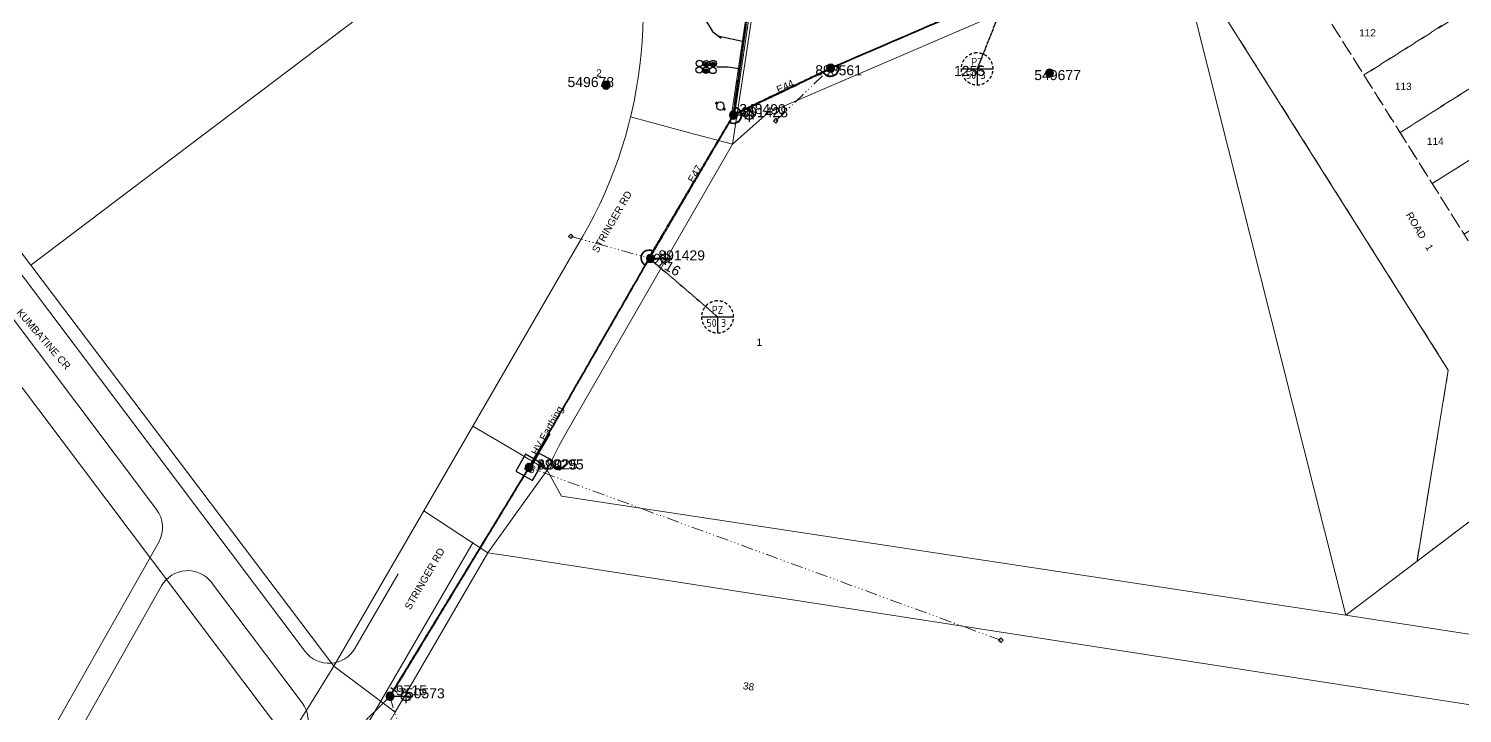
# Model space of a CAD drawing. Header units: metres. Extents: x 308278 to 310511, y 6271134 to 6272874.
# Drawn here: x 309153.4 to 309511.7, y 6271819.8 to 6271990.8 of the extents above; entities that cross this region are included whole.
import ezdxf
from ezdxf.enums import TextEntityAlignment as Align

# ---------------------------------------------------------------- set-up
doc = ezdxf.new("R2010")
doc.units = ezdxf.units.M
doc.set_wipeout_variables(frame=1)
for name, pattern in [('Cable Exist OH', [1, 1, 0]), ('Cable Exist UG', [7, 4, -1, 1, -1]), ('Dash', [5, 3, -2]), ('DOT', [6.35, 0, -6.35]), ('PHANTOMX2', [6.6, 3, -0.75, 0.2, -0.75, 0.2, -0.75, 0.2, -0.75])]:
    doc.linetypes.add(name, pattern=pattern)
doc.layers.get('0').update_dxf_attribs({"color": 6})
for name, color, linetype, lineweight in [('_User Miscellaneous1', 30, 'Continuous', 13), ('_User_HV_Exist', 1, 'Continuous', 35), ('_User_LV_Exist', 5, 'Continuous', 35), ('Cadastre Developer_SP_EXT', 98, 'Continuous', 15), ('Cadastre Land Parcels_SP_EXT', 118, 'Continuous', 15), ('Cadastre Roads_SP_EXT', 218, 'Continuous', 15), ('Mains_HV_EXT', 13, 'Continuous', 25), ('Mains_LV_EXT', 163, 'Continuous', 25), ('Mains_SL_EXT', 131, 'Continuous', 25), ('Services_SP_EXT', 42, 'PHANTOMX2', 20)]:
    doc.layers.add(name, color=color, linetype=linetype, lineweight=lineweight)
doc.layers.add('Cadastre Roads_SP_NEW', color=214, linetype='Continuous', lineweight=15, transparency=0.8)
for name, color, linetype in [('Duct_SP_EXT', 30, 'Continuous'), ('Equip_SL_EXT', 7, 'Continuous'), ('Equip_SP_HV_EXT', 7, 'Continuous'), ('Equip_SP_LV_EXT', 7, 'Continuous'), ('Equip_SP_SL_EXT', 7, 'Continuous'), ('SupportsOH_SP_TR_HV_LV_SL_EXT', 7, 'Continuous'), ('Trench_SP_EXT', 7, 'Continuous')]:
    doc.layers.add(name, color=color, linetype=linetype)
doc.styles.add('iecARIAL', font='arial.ttf', dxfattribs={"height": 2})
doc.styles.add('IESYMBOL1', font='isocp.shx')
doc.styles.add('POLE_LABEL', font='arial.ttf', dxfattribs={"height": 2})
doc.styles.add('SL_LABEL', font='arial.ttf', dxfattribs={"height": 2})
doc.styles.add('SLCP_LABEL', font='arial.ttf', dxfattribs={"height": 2})
doc.styles.get("Standard").update_dxf_attribs({"font": 'arial.ttf'})
doc.linetypes.add('Cable E UG', pattern='A,5,-0.1,["E",Standard,S=1.5,R=0,X=0,Y=-0.75],-1.45', length=6.55)

# ---------------------------------------------------------------- blocks, each defined once
blk = doc.blocks.new('DUCT_EXT')
blk.add_circle((0, 0.8), 0.8)
at = {"flags": 1}
blk.add_attdef('Z', (0, 0), '', height=0.2, dxfattribs=at)
at = {"flags": 9}
for tag, p in [('DUCT_CODE', (0, 0)), ('XSECT_TYPE', (0, -0.2)), ('STATE', (0, -0.6)), ('FB_REFERENCE', (0, -0.4)), ('NOTES', (0, -0.8))]:
    blk.add_attdef(tag, text='', height=0.2, dxfattribs=at).set_placement(p, align=Align.MIDDLE_LEFT)
blk = doc.blocks.new('LV_OH_LINKS_OPEN_EXT')
for p, q in [((-0.17, 4.97), (-0.17, 5.46)), ((0.17, 4.97), (0.17, 5.46)), ((-0.17, 3), (-0.17, 2.5)), ((0.17, 3), (0.17, 2.5))]:
    blk.add_line(p, q)
blk.add_lwpolyline([(0, 2.99, 1), (0, 4.98, 1)], format="xyb", close=True)
at = {"flags": 9}
for tag, p in [('ACTUAL_STATUS', (0, 0)), ('CONSTRUCTED_VOLTAGE', (0, -0.2)), ('OPERATING_VOLTAGE', (0, -0.6)), ('ORIENTATION', (0, -0.8)), ('OWNED_BY', (0, -1)), ('STATE', (0, -1.2)), ('SWITCH_TYPE', (0, -1.4)), ('NO_PHASES', (0, -0.4)), ('USAGE', (0, -1.6)), ('LEGEND', (0, -1.8)), ('NOTES', (0, -2))]:
    blk.add_attdef(tag, text='', height=0.2, dxfattribs=at).set_placement(p, align=Align.MIDDLE_LEFT)
at = {"flags": 1}
blk.add_attdef('Z', (0, 0), '', height=0.2, dxfattribs=at)
blk = doc.blocks.new('*U479')
at = {"transparency": 33554687, "flags": 9}
for tag, p in [('LRATECODE', (-7.4, 0)), ('LOUTREACHVOCAB', (-7.2, 0)), ('LOUTREACH', (-7, 0)), ('LANTNUMBER', (-6.6, 0)), ('LNEW', (-6.4, 0)), ('LMASTVOCAB', (-6.2, 0)), ('LMAST', (-6, 0)), ('LLAMPVOCAB', (-5.8, 0)), ('LLAMP', (-5.6, 0)), ('LEXIST', (-5.4, 0)), ('LCHARGE3PERCENT', (-5.2, 0)), ('LCHARGE3', (-5, 0)), ('LCHARGE2PERCENT', (-4.8, 0)), ('LCHARGE2', (-4.6, 0)), ('LCHARGE1PERCENT', (-4.4, 0)), ('LCHARGE1', (-4.2, 0)), ('LCATEGORY', (-4, 0)), ('LBRACKETVOCAB', (-3.8, 0)), ('LBRACKET', (-3.6, 0)), ('LKINGHEIGHT', (-3.4, 0)), ('CREPLACE', (-3.2, 0)), ('CREMOVE', (-3, 0)), ('CNUMBER', (-2.8, 0)), ('CNEW', (-2.6, 0)), ('CEXIST', (-2.4, 0)), ('USAGE', (-2.2, 0)), ('STATE', (-2, 0)), ('OWNED_BY', (-1.8, 0)), ('ORIENTATION', (-1.6, 0)), ('OPERATING_VOLTAGE', (-1.4, 0)), ('NO_PHASES', (-1.2, 0)), ('LANTERN_TYPE', (-1, 0)), ('LANTERN_PURPOSE', (-0.8, 0)), ('CONTROL_TYPE', (-0.6, 0)), ('CONSTRUCTED_VOLTAGE', (-0.4, 0))]:
    blk.add_attdef(tag, text='', height=0.001, rotation=270, dxfattribs=at).set_placement(p, align=Align.MIDDLE_LEFT)
at = {"transparency": 33554687, "style": 'SL_LABEL', "flags": 9}
blk.add_attdef('STREET_CODE', text='', height=0.001, rotation=270, dxfattribs=at).set_placement((0, 0), align=Align.MIDDLE_LEFT)
at = {"transparency": 33554687, "flags": 1}
blk.add_attdef('Z', (0, 0), '', height=0.001, rotation=270, dxfattribs=at)
at = {"transparency": 33554687, "flags": 9}
for tag, p in [('LREMOVE', (0, -7.6)), ('LREPLACE', (0, -7.8)), ('LTYPE', (0, -8)), ('LTYPEVOCAB', (0, -8.2)), ('LEGEND', (0, -8.4)), ('SUBURB', (0, -8.6)), ('STREETNAME', (0, -8.8)), ('LOCATION', (0, -9)), ('NOTES', (0, -9.2)), ('MAINTAINED_BY', (0, -9.86))]:
    blk.add_attdef(tag, text='', height=0.001, dxfattribs=at).set_placement(p, align=Align.MIDDLE_LEFT)
blk.add_attdef('OPERATED_BY', (0, -9.61), '', height=0.001, dxfattribs=at)
at = {"linetype": 'DOT', "transparency": 33554687}
blk.add_wipeout([(5.69, 0), (5.06, -1.06), (4, -1.69), (2.94, -1.06), (2.31, 0), (2.94, 1.06), (4, 1.69), (5.06, 1.06)], dxfattribs=at)
at = {"transparency": 33554687}
for p, q in [((0, 0), (4, 0)), ((2.94, 1.06), (3.2, 0.8)), ((4, 1.69), (4, 0)), ((5.06, 1.06), (4.8, 0.8)), ((2.94, -1.06), (3.2, -0.8)), ((4, 0), (5.69, 0)), ((4, 0), (4, -1.69)), ((5.06, -1.06), (4.8, -0.8))]:
    blk.add_line(p, q, dxfattribs=at)
blk.add_circle((4, 0), 1.12, dxfattribs=at)
at = {"transparency": 33554687, "width": 0.9}
blk.add_attdef('LNUMBER', text='', height=1, dxfattribs=at).set_placement((7, -1), align=Align.MIDDLE_LEFT)
blk = doc.blocks.new('CCP_EXT')
at = {"transparency": 33554687}
blk.add_wipeout([(0, 0.57), (0.57, 0), (0, -0.57), (-0.57, 0)], dxfattribs=at)
blk.add_lwpolyline([(-0.57, 0), (0, 0.57), (0.57, 0), (0, -0.57), (-0.57, 0)])
at = {"flags": 1}
blk.add_attdef('Z', (0, 0), '', height=0.2, dxfattribs=at)
at = {"flags": 9}
for tag, p in [('CCP_TYPE', (0, 0)), ('CONSTRUCTED_VOLTAGE', (0, -0.2)), ('OPERATING_VOLTAGE', (0, -0.6)), ('ORIENTATION', (0, -0.8)), ('OWNED_BY', (0, -1)), ('STATE', (0, -1.8)), ('NO_PHASES', (0, -0.4)), ('USAGE', (0, -1.2)), ('LEGEND', (0, -1.4)), ('LIFE_SUPPORT', (0, -1.6)), ('NOTES', (0, -2))]:
    blk.add_attdef(tag, text='', height=0.2, dxfattribs=at).set_placement(p, align=Align.MIDDLE_LEFT)
blk = doc.blocks.new('POLE_EXT')
blk.add_hatch(color=256).paths.add_polyline_path([(-1, 0, 1), (1, 0, 1)])
blk.add_lwpolyline([(-1, 0, 1), (1, 0, 1)], format="xyb", close=True)
at = {"flags": 8}
blk.add_attdef('pNumber', text='', height=2, dxfattribs=at).set_placement((2.5, 2.5), align=Align.MIDDLE_CENTER)
at = {"style": 'POLE_LABEL', "flags": 9}
for tag, p in [('STRUCTURE_PLANT_NUMBER', (1.35, 0.03)), ('STREET_CODE', (1.35, -0.2))]:
    blk.add_attdef(tag, text='', height=0.2, dxfattribs=at).set_placement(p, align=Align.MIDDLE_LEFT)
at = {"flags": 9}
for tag, p in [('OWNED_BY', (1.35, -0.4)), ('SPECIAL_USE', (1.35, -0.8)), ('STATE', (1.35, -1)), ('cLV', (1.35, -1.4)), ('hDepth', (1.35, -1.6)), ('hDia', (1.35, -1.8)), ('cHV', (1.35, -2)), ('cLinedev', (1.35, -3.4)), ('PARENT', (1.35, -0.6)), ('USAGE', (1.35, -1.2)), ('LBRACKET', (1.35, -2.2)), ('LExisting', (1.35, -2.4)), ('LANTNUMBER', (1.35, -2.6)), ('LOther', (1.35, -2.8)), ('LRemove', (1.35, -3)), ('LEGEND', (1.35, -3.2)), ('LOCATION', (1.35, -3.6)), ('pExisting', (1.35, -3.8)), ('pFooting', (1.35, -4.4)), ('pNew', (1.35, -4.6)), ('pRelocate', (1.35, -5)), ('pRemove', (1.35, -5.2)), ('pReplace', (1.35, -5.4)), ('pStay', (1.35, -5.6)), ('pType', (1.35, -5.8)), ('cspan', (1.35, -6)), ('STREETNAME', (1.35, -6.2)), ('SUBURB', (1.35, -6.4)), ('OPERATED_BY', (1.36, -7.01)), ('PFNUMBER', (1.35, -4)), ('NEWPFNUMBER', (1.35, -4.2)), ('NOTES', (1.35, -6.6)), ('MAINTAINED_BY', (1.36, -6.81))]:
    blk.add_attdef(tag, text='', height=0.2, dxfattribs=at).set_placement(p, align=Align.MIDDLE_LEFT)
at = {"flags": 1}
blk.add_attdef('Z', (1.35, -7.33), '', height=0.2, dxfattribs=at)
blk = doc.blocks.new('HV_LOAD_BREAK_EXT')
blk.add_lwpolyline([(-2.4, -2.4), (2.4, -2.4), (2.4, 2.4), (-2.4, 2.4)], close=True)
at = {"insert": (-1.1, 0.99), "char_height": 2, "width": 2.9628, "attachment_point": 1}
blk.add_mtext('{\\Fisocp|c0;LB}', dxfattribs=at)
for tag, height, flags, p in [('STREET_CODE', 0.2, 9, (1.5, 0)), ('ASSET_NUM', 2.5, 8, (2, 2)), ('ACTUAL_STATUS', 0.2, 9, (1.5, -0.2)), ('CONSTRUCTED_VOLTAGE', 0.2, 9, (1.5, -0.4)), ('OPERATING_VOLTAGE', 0.2, 9, (1.5, -0.8)), ('ORIENTATION', 0.2, 9, (1.5, -1)), ('OWNED_BY', 0.2, 9, (1.5, -1.2)), ('OPERATED_BY', 0.2, 9, (1.5, -1.4)), ('STATE', 0.2, 9, (1.5, -1.8)), ('SWITCH_TYPE', 0.2, 9, (1.5, -2)), ('STREETNAME', 0.2, 9, (1.5, -2.8)), ('SUBURB', 0.2, 9, (1.5, -3)), ('Z', 0.2, 1, (1.5, -3.6)), ('NO_PHASES', 0.2, 9, (1.5, -0.6)), ('MAINTAINED_BY', 0.2, 9, (1.5, -1.6)), ('USAGE', 0.2, 9, (1.5, -2.2)), ('LEGEND', 0.2, 9, (1.5, -2.4)), ('LOCATION', 0.2, 9, (1.5, -2.6)), ('NOTES', 0.2, 9, (1.5, -3.2)), ('LABEL_ALIGNMENT', 0.2, 9, (1.5, -3.4))]:
    blk.add_attdef(tag, text='', height=height, dxfattribs=dict(flags=flags)).set_placement(p, align=Align.MIDDLE_LEFT)
blk = doc.blocks.new('End Shackle_EXT')
at = {"transparency": 33554687}
blk.add_wipeout([(0, 0.25), (1.81, 0.25), (1.82, -0.25), (0, -0.25)], dxfattribs=at)
blk.add_line((1.81, -1), (1.81, 1))
at = {"flags": 1}
blk.add_attdef('Z', (0, 0), '', height=0.2, dxfattribs=at)
at = {"flags": 9}
for tag, p in [('CONNECTOR_TYPE', (0, 0)), ('CONSTRUCTED_VOLTAGE', (0, -0.2)), ('OPERATING_VOLTAGE', (0, -0.6)), ('ORIENTATION', (0, -0.8)), ('OWNED_BY', (0, -1)), ('STATE', (0, -1.2)), ('NO_PHASES', (0, -0.4)), ('USAGE', (0, -1.4)), ('NOTES', (0, -1.6))]:
    blk.add_attdef(tag, text='', height=0.2, dxfattribs=at).set_placement(p, align=Align.MIDDLE_LEFT)
blk = doc.blocks.new('CABLE_LARGE_EXT')
h = blk.add_hatch(color=256)
edge = h.paths.add_edge_path()
edge.add_arc((0, 0.55), 0.55, 0, 360)
blk.add_circle((0, 0.55), 0.55)
at = {"flags": 1}
blk.add_attdef('Z', (0, 0), '', height=0.2, dxfattribs=at)
at = {"flags": 9}
for tag, p in [('COND_CODE', (0, 0)), ('STATE', (0, -0.4)), ('XSECT_SIZE', (0, -0.6)), ('FB_REFERENCE', (0, -0.2)), ('NOTES', (0, -0.8))]:
    blk.add_attdef(tag, text='', height=0.2, dxfattribs=at).set_placement(p, align=Align.MIDDLE_LEFT)
blk = doc.blocks.new('SLCP_ZELL_EXT')
at = {"transparency": 33554687}
blk.add_wipeout([(-0.05, 4), (-0.15, 4), (-0.25, 3.99), (-0.34, 3.99), (-0.44, 3.98), (-0.54, 3.96), (-0.64, 3.95), (-0.73, 3.93), (-0.83, 3.91), (-0.92, 3.89), (-1.02, 3.87), (-1.11, 3.84), (-1.21, 3.81), (-1.3, 3.78), (-1.39, 3.75), (-1.49, 3.71), (-1.58, 3.68), (-1.67, 3.64), (-1.75, 3.59), (-1.84, 3.55), (-1.93, 3.5), (-2.01, 3.46), (-2.1, 3.41), (-2.18, 3.35), (-2.26, 3.3), (-2.34, 3.24), (-2.42, 3.18), (-2.5, 3.12), (-2.58, 3.06), (-2.65, 3), (-2.72, 2.93), (-2.79, 2.86), (-2.86, 2.79), (-2.93, 2.72), (-3, 2.65), (-3.06, 2.58), (-3.12, 2.5), (-3.18, 2.42), (-3.24, 2.34), (-3.3, 2.26), (-3.35, 2.18), (-3.41, 2.1), (-3.46, 2.01), (-3.5, 1.93), (-3.55, 1.84), (-3.59, 1.75), (-3.64, 1.67), (-3.68, 1.58), (-3.71, 1.49), (-3.75, 1.39), (-3.78, 1.3), (-3.81, 1.21), (-3.84, 1.11), (-3.87, 1.02), (-3.89, 0.92), (-3.91, 0.83), (-3.93, 0.73), (-3.95, 0.64), (-3.96, 0.54), (-3.98, 0.44), (-3.99, 0.34), (-3.99, 0.25), (-4, 0.15), (-4, 0.05), (-4, -0.05), (-4, -0.15), (-3.99, -0.25), (-3.99, -0.34), (-3.98, -0.44), (-3.96, -0.54), (-3.95, -0.64), (-3.93, -0.73), (-3.91, -0.83), (-3.89, -0.92), (-3.87, -1.02), (-3.84, -1.11), (-3.81, -1.21), (-3.78, -1.3), (-3.75, -1.39), (-3.71, -1.49), (-3.68, -1.58), (-3.64, -1.67), (-3.59, -1.75), (-3.55, -1.84), (-3.5, -1.93), (-3.46, -2.01), (-3.41, -2.1), (-3.35, -2.18), (-3.3, -2.26), (-3.24, -2.34), (-3.18, -2.42), (-3.12, -2.5), (-3.06, -2.58), (-3, -2.65), (-2.93, -2.72), (-2.86, -2.79), (-2.79, -2.86), (-2.72, -2.93), (-2.65, -3), (-2.58, -3.06), (-2.5, -3.12), (-2.42, -3.18), (-2.34, -3.24), (-2.26, -3.3), (-2.18, -3.35), (-2.1, -3.41), (-2.01, -3.46), (-1.93, -3.5), (-1.84, -3.55), (-1.75, -3.59), (-1.67, -3.64), (-1.58, -3.68), (-1.49, -3.71), (-1.39, -3.75), (-1.3, -3.78), (-1.21, -3.81), (-1.11, -3.84), (-1.02, -3.87), (-0.92, -3.89), (-0.83, -3.91), (-0.73, -3.93), (-0.64, -3.95), (-0.54, -3.96), (-0.44, -3.98), (-0.34, -3.99), (-0.25, -3.99), (-0.15, -4), (-0.05, -4), (0.05, -4), (0.15, -4), (0.25, -3.99), (0.34, -3.99), (0.44, -3.98), (0.54, -3.96), (0.64, -3.95), (0.73, -3.93), (0.83, -3.91), (0.92, -3.89), (1.02, -3.87), (1.11, -3.84), (1.21, -3.81), (1.3, -3.78), (1.39, -3.75), (1.49, -3.71), (1.58, -3.68), (1.67, -3.64), (1.75, -3.59), (1.84, -3.55), (1.93, -3.5), (2.01, -3.46), (2.1, -3.41), (2.18, -3.35), (2.26, -3.3), (2.34, -3.24), (2.42, -3.18), (2.5, -3.12), (2.58, -3.06), (2.65, -3), (2.72, -2.93), (2.79, -2.86), (2.86, -2.79), (2.93, -2.72), (3, -2.65), (3.06, -2.58), (3.12, -2.5), (3.18, -2.42), (3.24, -2.34), (3.3, -2.26), (3.35, -2.18), (3.41, -2.1), (3.46, -2.01), (3.5, -1.93), (3.55, -1.84), (3.59, -1.75), (3.64, -1.67), (3.68, -1.58), (3.71, -1.49), (3.75, -1.39), (3.78, -1.3), (3.81, -1.21), (3.84, -1.11), (3.87, -1.02), (3.89, -0.92), (3.91, -0.83), (3.93, -0.73), (3.95, -0.64), (3.96, -0.54), (3.98, -0.44), (3.99, -0.34), (3.99, -0.25), (4, -0.15), (4, -0.05), (4, 0.05), (4, 0.15), (3.99, 0.25), (3.99, 0.34), (3.98, 0.44), (3.96, 0.54), (3.95, 0.64), (3.93, 0.73), (3.91, 0.83), (3.89, 0.92), (3.87, 1.02), (3.84, 1.11), (3.81, 1.21), (3.78, 1.3), (3.75, 1.39), (3.71, 1.49), (3.68, 1.58), (3.64, 1.67), (3.59, 1.75), (3.55, 1.84), (3.5, 1.93), (3.46, 2.01), (3.41, 2.1), (3.35, 2.18), (3.3, 2.26), (3.24, 2.34), (3.18, 2.42), (3.12, 2.5), (3.06, 2.58), (3, 2.65), (2.93, 2.72), (2.86, 2.79), (2.79, 2.86), (2.72, 2.93), (2.65, 3), (2.58, 3.06), (2.5, 3.12), (2.42, 3.18), (2.34, 3.24), (2.26, 3.3), (2.18, 3.35), (2.1, 3.41), (2.01, 3.46), (1.93, 3.5), (1.84, 3.55), (1.75, 3.59), (1.67, 3.64), (1.58, 3.68), (1.49, 3.71), (1.39, 3.75), (1.3, 3.78), (1.21, 3.81), (1.11, 3.84), (1.02, 3.87), (0.92, 3.89), (0.83, 3.91), (0.73, 3.93), (0.64, 3.95), (0.54, 3.96), (0.44, 3.98), (0.34, 3.99), (0.25, 3.99), (0.15, 4), (0.05, 4)], dxfattribs=at)
for p, q in [((-4, 0), (4, 0)), ((0, 0), (0, -4))]:
    blk.add_line(p, q)
at = {"linetype": 'Dash', "ltscale": 0.25, "flags": 128}
blk.add_lwpolyline([(-0.05, 4), (-0.15, 4), (-0.25, 3.99), (-0.34, 3.99), (-0.44, 3.98), (-0.54, 3.96), (-0.64, 3.95), (-0.73, 3.93), (-0.83, 3.91), (-0.92, 3.89), (-1.02, 3.87), (-1.11, 3.84), (-1.21, 3.81), (-1.3, 3.78), (-1.39, 3.75), (-1.49, 3.71), (-1.58, 3.68), (-1.67, 3.64), (-1.75, 3.59), (-1.84, 3.55), (-1.93, 3.5), (-2.01, 3.46), (-2.1, 3.41), (-2.18, 3.35), (-2.26, 3.3), (-2.34, 3.24), (-2.42, 3.18), (-2.5, 3.12), (-2.58, 3.06), (-2.65, 3), (-2.72, 2.93), (-2.79, 2.86), (-2.86, 2.79), (-2.93, 2.72), (-3, 2.65), (-3.06, 2.58), (-3.12, 2.5), (-3.18, 2.42), (-3.24, 2.34), (-3.3, 2.26), (-3.35, 2.18), (-3.41, 2.1), (-3.46, 2.01), (-3.5, 1.93), (-3.55, 1.84), (-3.59, 1.75), (-3.64, 1.67), (-3.68, 1.58), (-3.71, 1.49), (-3.75, 1.39), (-3.78, 1.3), (-3.81, 1.21), (-3.84, 1.11), (-3.87, 1.02), (-3.89, 0.92), (-3.91, 0.83), (-3.93, 0.73), (-3.95, 0.64), (-3.96, 0.54), (-3.98, 0.44), (-3.99, 0.34), (-3.99, 0.25), (-4, 0.15), (-4, 0.05), (-4, -0.05), (-4, -0.15), (-3.99, -0.25), (-3.99, -0.34), (-3.98, -0.44), (-3.96, -0.54), (-3.95, -0.64), (-3.93, -0.73), (-3.91, -0.83), (-3.89, -0.92), (-3.87, -1.02), (-3.84, -1.11), (-3.81, -1.21), (-3.78, -1.3), (-3.75, -1.39), (-3.71, -1.49), (-3.68, -1.58), (-3.64, -1.67), (-3.59, -1.75), (-3.55, -1.84), (-3.5, -1.93), (-3.46, -2.01), (-3.41, -2.1), (-3.35, -2.18), (-3.3, -2.26), (-3.24, -2.34), (-3.18, -2.42), (-3.12, -2.5), (-3.06, -2.58), (-3, -2.65), (-2.93, -2.72), (-2.86, -2.79), (-2.79, -2.86), (-2.72, -2.93), (-2.65, -3), (-2.58, -3.06), (-2.5, -3.12), (-2.42, -3.18), (-2.34, -3.24), (-2.26, -3.3), (-2.18, -3.35), (-2.1, -3.41), (-2.01, -3.46), (-1.93, -3.5), (-1.84, -3.55), (-1.75, -3.59), (-1.67, -3.64), (-1.58, -3.68), (-1.49, -3.71), (-1.39, -3.75), (-1.3, -3.78), (-1.21, -3.81), (-1.11, -3.84), (-1.02, -3.87), (-0.92, -3.89), (-0.83, -3.91), (-0.73, -3.93), (-0.64, -3.95), (-0.54, -3.96), (-0.44, -3.98), (-0.34, -3.99), (-0.25, -3.99), (-0.15, -4), (-0.05, -4), (0.05, -4), (0.15, -4), (0.25, -3.99), (0.34, -3.99), (0.44, -3.98), (0.54, -3.96), (0.64, -3.95), (0.73, -3.93), (0.83, -3.91), (0.92, -3.89), (1.02, -3.87), (1.11, -3.84), (1.21, -3.81), (1.3, -3.78), (1.39, -3.75), (1.49, -3.71), (1.58, -3.68), (1.67, -3.64), (1.75, -3.59), (1.84, -3.55), (1.93, -3.5), (2.01, -3.46), (2.1, -3.41), (2.18, -3.35), (2.26, -3.3), (2.34, -3.24), (2.42, -3.18), (2.5, -3.12), (2.58, -3.06), (2.65, -3), (2.72, -2.93), (2.79, -2.86), (2.86, -2.79), (2.93, -2.72), (3, -2.65), (3.06, -2.58), (3.12, -2.5), (3.18, -2.42), (3.24, -2.34), (3.3, -2.26), (3.35, -2.18), (3.41, -2.1), (3.46, -2.01), (3.5, -1.93), (3.55, -1.84), (3.59, -1.75), (3.64, -1.67), (3.68, -1.58), (3.71, -1.49), (3.75, -1.39), (3.78, -1.3), (3.81, -1.21), (3.84, -1.11), (3.87, -1.02), (3.89, -0.92), (3.91, -0.83), (3.93, -0.73), (3.95, -0.64), (3.96, -0.54), (3.98, -0.44), (3.99, -0.34), (3.99, -0.25), (4, -0.15), (4, -0.05), (4, 0.05), (4, 0.15), (3.99, 0.25), (3.99, 0.34), (3.98, 0.44), (3.96, 0.54), (3.95, 0.64), (3.93, 0.73), (3.91, 0.83), (3.89, 0.92), (3.87, 1.02), (3.84, 1.11), (3.81, 1.21), (3.78, 1.3), (3.75, 1.39), (3.71, 1.49), (3.68, 1.58), (3.64, 1.67), (3.59, 1.75), (3.55, 1.84), (3.5, 1.93), (3.46, 2.01), (3.41, 2.1), (3.35, 2.18), (3.3, 2.26), (3.24, 2.34), (3.18, 2.42), (3.12, 2.5), (3.06, 2.58), (3, 2.65), (2.93, 2.72), (2.86, 2.79), (2.79, 2.86), (2.72, 2.93), (2.65, 3), (2.58, 3.06), (2.5, 3.12), (2.42, 3.18), (2.34, 3.24), (2.26, 3.3), (2.18, 3.35), (2.1, 3.41), (2.01, 3.46), (1.93, 3.5), (1.84, 3.55), (1.75, 3.59), (1.67, 3.64), (1.58, 3.68), (1.49, 3.71), (1.39, 3.75), (1.3, 3.78), (1.21, 3.81), (1.11, 3.84), (1.02, 3.87), (0.92, 3.89), (0.83, 3.91), (0.73, 3.93), (0.64, 3.95), (0.54, 3.96), (0.44, 3.98), (0.34, 3.99), (0.25, 3.99), (0.15, 4), (0.05, 4)], close=True, dxfattribs=at)
at = {"style": 'IESYMBOL1'}
for s, p in [('PZ', (0, 1.75)), ('50', (-1.5, -1.5)), ('3', (1.5, -1.5))]:
    blk.add_text(s, height=2, dxfattribs=at).set_placement(p, align=Align.MIDDLE_CENTER)
at = {"flags": 8}
blk.add_attdef('ASSET_NUM', text='', height=2, dxfattribs=at).set_placement((0, 6), align=Align.MIDDLE_CENTER)
for tag, flags, p in [('AMP_RATING', 9, (0.25, -3.3)), ('CONSTRUCTED_VOLTAGE', 9, (0.25, -0.5)), ('CONTROL_TYPE', 9, (0.25, -0.7)), ('OPERATING_VOLTAGE', 9, (0.25, -1.1)), ('ORIENTATION', 9, (0.25, -1.3)), ('OWNED_BY', 9, (0.25, -1.5)), ('OPERATED_BY', 9, (0.25, -1.7)), ('STATE', 9, (0.25, -2.7)), ('STREETNAME', 9, (0.25, -2.9)), ('SUBURB', 9, (0.25, -3.1)), ('Z', 1, (0.25, -3.5)), ('NO_PHASES', 9, (0.25, -0.9)), ('MAINTAINED_BY', 9, (0.25, -1.9)), ('USAGE', 9, (0.25, -2.1)), ('LOCATION', 9, (0.25, -2.3)), ('NOTES', 9, (0.25, -2.5))]:
    blk.add_attdef(tag, text='', height=0.2, dxfattribs=dict(flags=flags)).set_placement(p, align=Align.MIDDLE_LEFT)

msp = doc.modelspace()

# ---------------------------------------------------------------- linework, layer by layer
at = {"layer": '_User_HV_Exist', "linetype": 'Continuous'}
msp.add_lwpolyline([(309355.657, 6271981.707, -0.9652967), (309352.03, 6271980.075)], format="xyb", dxfattribs=at)
at = {"layer": '_User_HV_Exist', "linetype": 'Cable E UG'}
for points in [[(309281.271, 6271885.511), (309283.661, 6271889.622)], [(309278.462, 6271881.194), (309278.957, 6271881.38), (309281.271, 6271885.511)]]:
    msp.add_lwpolyline(points, dxfattribs=at)
at = {"layer": '_User_LV_Exist', "linetype": 'Continuous', "flags": 128}
msp.add_lwpolyline([(309355.718, 6271981.767, -0.9328175), (309351.961, 6271979.959)], format="xyb", dxfattribs=at)
at = {"layer": 'Cadastre Developer_SP_EXT', "linetype": 'Dash'}
msp.add_lwpolyline([(309463.451, 6272023.715), (309439.943, 6272013.577), (309508.22, 6271905.534), (309500.402, 6271857.736), (309525.356, 6271876.593), (309528.191, 6271895.188), (309528.191, 6271895.188, 0.1742298), (309521.206, 6271925.139), (309521.206, 6271925.139), (309462.013, 6272019.14), (309463.451, 6272023.715)], format="xyb", close=True, dxfattribs=at)
for points in [[(309479.122, 6271991.972), (309487.13, 6271979.255), (309512.444, 6271995.343), (309504.514, 6272007.954), (309479.122, 6271991.972)], [(309487.13, 6271979.255), (309496.203, 6271964.845), (309521.561, 6271980.842), (309512.513, 6271995.231), (309487.13, 6271979.255)], [(309529.617, 6271968.117), (309521.462, 6271980.913), (309496.187, 6271964.872), (309504.211, 6271952.128), (309529.617, 6271968.117)], [(309529.59, 6271968.16), (309504.211, 6271952.128), (309512.176, 6271939.481), (309537.62, 6271955.636), (309529.59, 6271968.16)]]:
    msp.add_lwpolyline(points, close=True, dxfattribs=at)
at = {"layer": 'Cadastre Land Parcels_SP_EXT', "linetype": 'Continuous'}
for points in [[(309269.573, 6272094.182), (309267.364, 6272097.953), (309237.197, 6272080.271), (309230.511, 6272091.683), (309217.564, 6272083.508), (309203.919, 6272074.891), (309190.346, 6272066.32), (309168.24, 6272095.573), (309083.757, 6272031.744), (309082.978, 6272026.138), (309082.77, 6272025.999), (309153.962, 6271931.742), (309297.533, 6272040.309), (309288.784, 6272061.396), (309269.573, 6272094.182)], [(309611.869, 6271941.962), (309540.025, 6272054.606), (309539.176, 6272054.788), (309538.314, 6272054.887), (309537.448, 6272054.906), (309536.583, 6272054.841), (309535.727, 6272054.695), (309534.89, 6272054.469), (309534.041, 6272054.154), (309439.942, 6272013.577), (309508.221, 6271905.534), (309500.44, 6271857.765), (309611.869, 6271941.962)], [(309482.591, 6271844.279), (309439.943, 6272013.577), (309338.027, 6271969.689), (309329.336, 6271961.949), (309287.679, 6271889.683), (309286.015, 6271886.686), (309284.442, 6271883.643), (309282.962, 6271880.551), (309286.592, 6271874.014), (309482.591, 6271844.279)], [(309500.44, 6271857.765), (309508.221, 6271905.534), (309439.942, 6272013.577), (309482.591, 6271844.279), (309500.44, 6271857.765)], [(309122.099, 6271940.391), (309102.142, 6271966.8), (309077.032, 6271947.924), (309059.588, 6271925.474), (309054.983, 6271877.794), (309018.499, 6271881.315), (309011.806, 6271811.997), (309022.595, 6271810.518), (309184.649, 6271788.315), (309209.035, 6271798.08), (309218.119, 6271813.033), (309122.099, 6271940.391)], [(309529.348, 6271819.479), (309274.431, 6271858.899), (309268.15, 6271859.871), (309245.027, 6271820.027), (309241.048, 6271813.171), (309432.876, 6271783.406), (309529.348, 6271819.479)]]:
    msp.add_lwpolyline(points, close=True, dxfattribs=at)
for points in [[(309777.811, 6272067.356), (309611.869, 6271941.962), (309500.44, 6271857.765), (309482.591, 6271844.279), (309834.538, 6271790.097)], [(309297.533, 6272040.309), (309153.962, 6271931.742), (309229.681, 6271831.558), (309252.123, 6271870.312), (309264.404, 6271891.517), (309291.902, 6271938.999), (309293.419, 6271941.636), (309294.819, 6271944.306), (309296.146, 6271947.013), (309297.4, 6271949.753), (309298.581, 6271952.528), (309299.685, 6271955.332), (309300.716, 6271958.165), (309301.668, 6271961.026), (309302.545, 6271963.908), (309303.343, 6271966.817), (309303.831, 6271968.799), (309304.063, 6271969.744), (309304.704, 6271972.69), (309305.266, 6271975.652), (309305.748, 6271978.628), (309306.15, 6271981.614), (309306.472, 6271984.612), (309306.714, 6271987.618), (309306.873, 6271990.627), (309306.952, 6271993.641)]]:
    msp.add_lwpolyline(points, dxfattribs=at)
at = {"layer": 'Cadastre Roads_SP_EXT', "linetype": 'Continuous'}
msp.add_lwpolyline([(309223.554, 6271821.74), (309229.681, 6271831.558), (309153.962, 6271931.742), (309082.77, 6272025.999), (309069.997, 6272009.337), (309102.142, 6271966.8), (309122.099, 6271940.391), (309218.119, 6271813.033), (309223.554, 6271821.74)], close=True, dxfattribs=at)
at = {"layer": 'Cadastre Roads_SP_NEW'}
for p, q in [((309025.771, 6272096.409), (309222.464, 6271835.227)), ((309144.401, 6271925.087), (309185.342, 6271870.722)), ((309147.187, 6271794.053), (309185.881, 6271862.52)), ((309245.764, 6271854.635), (309234.943, 6271835.976)), ((309156.505, 6271798.346), (309186.602, 6271851.602)), ((309199.123, 6271852.424), (309221.756, 6271822.37))]:
    msp.add_line(p, q, dxfattribs=at)
for centre, start, end in [((309179.351, 6271866.21), 330.52726, 36.98289), ((309193.132, 6271847.912), 36.98289, 150.52726), ((309228.455, 6271839.739), 216.98289, 329.88851), ((309215.765, 6271817.858), 329.88851, 36.98289)]:
    msp.add_arc(centre, 7.5, start, end, dxfattribs=at)
at = {"layer": 'Duct_SP_EXT'}
for points in [[(309325.382, 6271981.31), (309328.244, 6271981.31), (309330.858, 6271980.906)], [(309285.315, 6271880.539), (309283.862, 6271883.216), (309281.109, 6271884.612)]]:
    msp.add_lwpolyline(points, dxfattribs=at)
at = {"layer": 'Mains_HV_EXT', "linetype": 'Cable E UG'}
for points in [[(309309.128, 6272054.631), (309317.72, 6272024.238), (309320.114, 6272013.766), (309321.835, 6271999.553), (309322.358, 6271993.27), (309324.303, 6271990.128), (309326.472, 6271988.482)], [(309281.271, 6271885.511), (309283.661, 6271889.622)], [(309278.462, 6271881.194), (309278.957, 6271881.38), (309281.271, 6271885.511)]]:
    msp.add_lwpolyline(points, dxfattribs=at)
at = {"layer": 'Mains_HV_EXT', "linetype": 'Continuous'}
for points in [[(309355.657, 6271981.707, -0.9652967), (309352.03, 6271980.075)], [(309329.716, 6271971.215, -1.2545334), (309328.488, 6271967.444)], [(309307.588, 6271931.728, -1.0431229), (309309.391, 6271935.254)]]:
    msp.add_lwpolyline(points, format="xyb", dxfattribs=at)
at = {"layer": 'Trench_SP_EXT', "linetype": 'Cable Exist UG'}
msp.add_lwpolyline([(309278.462, 6271881.194), (309278.957, 6271881.38), (309283.661, 6271889.622)], dxfattribs=at)

# ---------------------------------------------------------------- block references
at = {"layer": 'Duct_SP_EXT'}
for name, p, rotation in [('DUCT_EXT', (309321.038, 6271981.353), 0.01693620134902571), ('DUCT_EXT', (309322.752, 6271981.285), 0.01693620134902571), ('CABLE_LARGE_EXT', (309322.752, 6271981.311), 0.07471055129833785), ('CABLE_LARGE_EXT', (309324.506, 6271981.35), 0.07471055129833785), ('DUCT_EXT', (309320.957, 6271979.692), 0.01693620134902571), ('DUCT_EXT', (309322.673, 6271979.645), 0.01693620134902571), ('CABLE_LARGE_EXT', (309322.646, 6271979.692), 0.07471055129833785)]:
    msp.add_blockref(name, p, dxfattribs=dict(at, rotation=rotation))
for name, p in [('DUCT_EXT', (309324.496, 6271981.309)), ('DUCT_EXT', (309324.395, 6271979.595)), ('CABLE_LARGE_EXT', (309285.908, 6271880.539))]:
    msp.add_blockref(name, p, dxfattribs=at)
at = {"layer": 'Equip_SP_HV_EXT'}
ref = msp.add_blockref('HV_LOAD_BREAK_EXT', (309278.462, 6271881.194), dxfattribs=dict(at, rotation=330.2450918395781))
ref.add_attrib('ASSET_NUM', 'A8025', dxfattribs={"layer": '0', "height": 2.5}).set_placement((309280.462, 6271881.944), align=Align.MIDDLE_LEFT)
at = {"layer": 'Equip_SP_LV_EXT', "rotation": 53.56796955484715}
msp.add_blockref('LV_OH_LINKS_OPEN_EXT', (309329.482, 6271969.126), dxfattribs=at)
at = {"layer": 'SupportsOH_SP_TR_HV_LV_SL_EXT'}
ref = msp.add_blockref('POLE_EXT', (309353.821, 6271980.94), dxfattribs=at)
ref.add_attrib('ASSET_NUM', '898561', dxfattribs={"layer": '0', "height": 2.5, "style": 'POLE_LABEL'}).set_placement((309355.821, 6271981.691), align=Align.TOP_CENTER)
ref = msp.add_blockref('POLE_EXT', (309297.715, 6271976.742), dxfattribs=at)
ref.add_attrib('ASSET_NUM', '549678', dxfattribs={"layer": '0', "height": 2.5, "style": 'POLE_LABEL'}).set_placement((309299.715, 6271977.492), align=Align.MIDDLE_RIGHT)
ref = msp.add_blockref('POLE_EXT', (309408.565, 6271979.733), dxfattribs=at)
ref.add_attrib('ASSET_NUM', '549677', dxfattribs={"layer": '0', "height": 2.5, "rotation": 0.01529, "style": 'POLE_LABEL'}).set_placement((309410.565, 6271980.483), align=Align.TOP_CENTER)
ref = msp.add_blockref('POLE_EXT', (309278.462, 6271881.194), dxfattribs=dict(at, rotation=0.0473188088835883))
ref.add_attrib('ASSET_NUM', '898295', dxfattribs={"layer": '0', "height": 2.5, "rotation": 359.99617, "style": 'POLE_LABEL'}).set_placement((309280.462, 6271881.944), align=Align.MIDDLE_LEFT)

# ---------------------------------------------------------------- texts
at = {"layer": 'Cadastre Developer_SP_EXT'}
for s, p in [('112', (309485.926, 6271988.893)), ('113', (309494.865, 6271975.514)), ('114', (309502.857, 6271961.781))]:
    msp.add_text(s, height=1.8, dxfattribs=at).set_placement(p)
msp.add_text('ROAD   1', height=1.8, rotation=301.05427, dxfattribs=at).set_placement((309497.529, 6271944.32))
at = {"layer": 'Cadastre Land Parcels_SP_EXT'}
for s, p in [('2', (309295.253, 6271978.857)), ('1', (309335.287, 6271911.563))]:
    msp.add_text(s, height=1.8, dxfattribs=at).set_placement(p)
msp.add_text('38', height=1.8, rotation=351.21454, dxfattribs=at).set_placement((309331.813, 6271825.809))
at = {"layer": 'Cadastre Roads_SP_EXT'}
for s, rotation, p in [('STRINGER RD', 60.04505, (309295.619, 6271934.623)), ('KUMBATINE CR', 310.85735, (309150.246, 6271919.838)), ('STRINGER RD', 59.90565, (309248.781, 6271845.432))]:
    msp.add_text(s, height=1.8, rotation=rotation, dxfattribs=at).set_placement(p)
at = {"layer": 'Mains_HV_EXT'}
msp.add_text('HV Earthing', height=1.8, rotation=60.7431, dxfattribs=at).set_placement((309280.463, 6271884.069))
at = {"layer": 'Mains_LV_EXT'}
for s, rotation, p in [('E44', 25.59014, (309340.839, 6271974.633)), ('E47', 59.55138, (309319.543, 6271952.202))]:
    msp.add_text(s, height=1.8, rotation=rotation, dxfattribs=at).set_placement(p)

# ---------------------------------------------------------------- next in the draw order: block references
at = {"layer": 'Equip_SP_SL_EXT'}
ref = msp.add_blockref('*U479', (309329.462, 6271969.27), dxfattribs=at)
ref.add_attrib('ASSET_NUM', '248490', dxfattribs={"layer": '0', "height": 2.5, "rotation": 359.68169, "style": 'iecARIAL'}).set_placement((309330.962, 6271970.77), align=Align.MIDDLE_LEFT)
ref = msp.add_blockref('*U479', (309308.514, 6271933.479), dxfattribs=at)
ref.add_attrib('ASSET_NUM', '9716', dxfattribs={"layer": '0', "height": 2.5, "rotation": 328.91769, "style": 'iecARIAL'}).set_placement((309310.014, 6271934.979), align=Align.TOP_LEFT)
ref = msp.add_blockref('*U479', (309243.678, 6271823.999), dxfattribs=at)
ref.add_attrib('ASSET_NUM', '9715', dxfattribs={"layer": '0', "height": 2.5, "rotation": 359.9843, "style": 'iecARIAL'}).set_placement((309245.178, 6271825.499), align=Align.MIDDLE_LEFT)
at = {"layer": 'Services_SP_EXT'}
for p in [(309288.9, 6271938.934), (309396.357, 6271838.032)]:
    msp.add_blockref('CCP_EXT', p, dxfattribs=at)

# ---------------------------------------------------------------- next in the draw order: linework, layer by layer
at = {"layer": '_User Miscellaneous1'}
for p, q in [((309333.483, 6271999.125), (309329.226, 6271970.384)), ((309334.195, 6271999.019), (309329.938, 6271970.279)), ((309329.226, 6271970.384), (309329.582, 6271970.332)), ((309329.938, 6271970.279), (309329.582, 6271970.332))]:
    msp.add_line(p, q, dxfattribs=at)
at = {"layer": '_User_HV_Exist', "linetype": 'Cable Exist UG'}
msp.add_lwpolyline([(309307.965, 6272058.681), (309308.153, 6272058.221), (309332.239, 6271999.288), (309333.404, 6271996.979), (309329.462, 6271969.3)], dxfattribs=at)
at = {"layer": '_User_HV_Exist', "linetype": 'Continuous'}
for points in [[(309329.716, 6271971.215, -1.2545334), (309328.488, 6271967.444)], [(309307.588, 6271931.728, -1.0431229), (309309.391, 6271935.254)]]:
    msp.add_lwpolyline(points, format="xyb", dxfattribs=at)
at = {"layer": '_User_HV_Exist', "linetype": 'Cable Exist OH'}
for points in [[(309308.443, 6271933.616), (309329.541, 6271969.284)], [(309308.514, 6271933.479), (309278.462, 6271881.194)]]:
    msp.add_lwpolyline(points, dxfattribs=at)
at = {"layer": '_User_LV_Exist', "linetype": 'Cable Exist UG', "flags": 128}
msp.add_lwpolyline([(309322.058, 6272027.012), (309318.854, 6272024.173), (309318.854, 6272024.173), (309322.049, 6272016.049), (309324.111, 6272016.311), (309333.127, 6271994.793), (309329.482, 6271969.126)], dxfattribs=at)
at = {"layer": '_User_LV_Exist', "linetype": 'Cable Exist OH', "flags": 128}
for points in [[(309308.564, 6271933.525), (309329.602, 6271969.314)], [(309308.515, 6271933.478), (309278.462, 6271881.194)]]:
    msp.add_lwpolyline(points, dxfattribs=at)
at = {"layer": '_User_LV_Exist', "linetype": 'Continuous', "flags": 128}
msp.add_lwpolyline([(309331.295, 6271970.07, -0.72326), (309328.544, 6271967.38)], format="xyb", dxfattribs=at)
at = {"layer": 'Cadastre Roads_SP_EXT', "linetype": 'Continuous'}
for points in [[(309329.336, 6271961.949), (309318.591, 6271964.835), (309303.831, 6271968.799), (309303.343, 6271966.817), (309302.545, 6271963.908), (309301.668, 6271961.026), (309300.716, 6271958.165), (309299.685, 6271955.332), (309298.581, 6271952.528), (309297.4, 6271949.753), (309296.146, 6271947.013), (309294.819, 6271944.306), (309293.419, 6271941.636), (309291.902, 6271938.999), (309264.404, 6271891.517), (309274.888, 6271885.322), (309282.962, 6271880.551), (309284.442, 6271883.643), (309286.015, 6271886.686), (309287.679, 6271889.683), (309329.336, 6271961.949)], [(309268.15, 6271859.871), (309261.128, 6271864.446), (309252.123, 6271870.312), (309229.681, 6271831.558), (309236.576, 6271826.378), (309245.027, 6271820.027), (309268.15, 6271859.871)]]:
    msp.add_lwpolyline(points, close=True, dxfattribs=at)
msp.add_lwpolyline([(309834.538, 6271790.097), (309482.591, 6271844.279), (309286.592, 6271874.014), (309282.962, 6271880.551), (309275.032, 6271869.48), (309268.15, 6271859.871), (309274.431, 6271858.899), (309529.348, 6271819.479), (309642.581, 6271801.843), (309736.955, 6271787.188), (309811.755, 6271775.612)], dxfattribs=at)
at = {"layer": 'Mains_HV_EXT', "linetype": 'Cable Exist UG'}
msp.add_lwpolyline([(309307.965, 6272058.681), (309308.153, 6272058.221), (309332.239, 6271999.288), (309333.404, 6271996.979), (309329.462, 6271969.3)], dxfattribs=at)
at = {"layer": 'Mains_HV_EXT', "linetype": 'Cable E UG'}
msp.add_lwpolyline([(309329.599, 6271969.243), (309332.171, 6271987.508), (309326.026, 6271988.833)], dxfattribs=at)
at = {"layer": 'Mains_HV_EXT', "linetype": 'Cable Exist OH'}
for points in [[(309308.443, 6271933.616), (309329.541, 6271969.284)], [(309308.514, 6271933.479), (309278.462, 6271881.194)]]:
    msp.add_lwpolyline(points, dxfattribs=at)
at = {"layer": 'Services_SP_EXT'}
for points in [[(309288.901, 6271938.934), (309308.514, 6271933.479)], [(309396.357, 6271838.032), (309278.462, 6271881.194)], [(309243.668, 6271824.045), (309260.682, 6271765.698)]]:
    msp.add_lwpolyline(points, dxfattribs=at)
at = {"layer": 'Trench_SP_EXT', "linetype": 'Cable Exist UG'}
msp.add_lwpolyline([(309329.586, 6271970.347), (309329.482, 6271969.178)], dxfattribs=at)

# ---------------------------------------------------------------- next in the draw order: block references
at = {"layer": 'Services_SP_EXT'}
msp.add_blockref('CCP_EXT', (309340.107, 6271967.796), dxfattribs=at)
at = {"layer": 'SupportsOH_SP_TR_HV_LV_SL_EXT'}
ref = msp.add_blockref('POLE_EXT', (309308.777, 6271933.433), dxfattribs=at)
ref.add_attrib('ASSET_NUM', '891429', dxfattribs={"layer": '0', "height": 2.5, "style": 'POLE_LABEL'}).set_placement((309310.777, 6271934.183), align=Align.MIDDLE_LEFT)
ref = msp.add_blockref('POLE_EXT', (309243.728, 6271824.004), dxfattribs=dict(at, rotation=359.9816924246734))
ref.add_attrib('ASSET_NUM', '750573', dxfattribs={"layer": '0', "height": 2.5, "rotation": 359.98241, "style": 'POLE_LABEL'}).set_placement((309245.728, 6271824.754), align=Align.MIDDLE_LEFT)

# ---------------------------------------------------------------- next in the draw order: linework, layer by layer
at = {"layer": '_User_HV_Exist', "linetype": 'Cable Exist OH'}
msp.add_lwpolyline([(309329.481, 6271969.344), (309353.844, 6271980.951)], dxfattribs=at)
at = {"layer": '_User_LV_Exist', "linetype": 'Cable Exist OH', "flags": 128}
msp.add_lwpolyline([(309329.481, 6271969.193), (309353.844, 6271980.861)], dxfattribs=at)
at = {"layer": 'Cadastre Roads_SP_EXT', "linetype": 'Continuous'}
msp.add_lwpolyline([(309403.15, 6271997.733), (309396.925, 6272020.104), (309396.696, 6272020.927), (309384.552, 6272015.732), (309369.842, 6272009.44), (309355.131, 6272003.148), (309342.097, 6271997.573), (309335.143, 6272000.422), (309332.22, 6271980.96), (309329.336, 6271961.95), (309338.027, 6271969.689), (309403.15, 6271997.733)], close=True, dxfattribs=at)
at = {"layer": 'Mains_HV_EXT', "linetype": 'Cable Exist OH'}
msp.add_lwpolyline([(309329.481, 6271969.344), (309353.844, 6271980.951)], dxfattribs=at)
at = {"layer": 'Mains_SL_EXT', "linetype": 'Cable Exist OH'}
msp.add_lwpolyline([(309353.814, 6271980.921), (309329.541, 6271969.254)], dxfattribs=at)
at = {"layer": 'Services_SP_EXT'}
msp.add_lwpolyline([(309340.107, 6271967.796), (309353.821, 6271980.94)], dxfattribs=at)

# ---------------------------------------------------------------- next in the draw order: block references
at = {"layer": 'Equip_SL_EXT'}
msp.add_blockref('SLCP_ZELL_EXT', (309325.57, 6271918.806), dxfattribs=at)
at = {"layer": 'Mains_LV_EXT', "rotation": 55.14948868471858}
msp.add_blockref('End Shackle_EXT', (309243.668, 6271824.045), dxfattribs=at)
at = {"layer": 'SupportsOH_SP_TR_HV_LV_SL_EXT'}
ref = msp.add_blockref('POLE_EXT', (309329.522, 6271969.21), dxfattribs=at)
ref.add_attrib('ASSET_NUM', '891428', dxfattribs={"layer": '0', "height": 2.5, "style": 'POLE_LABEL'}).set_placement((309331.522, 6271969.96), align=Align.MIDDLE_LEFT)

# ---------------------------------------------------------------- next in the draw order: linework, layer by layer
at = {"layer": '_User_HV_Exist', "linetype": 'Cable Exist OH'}
msp.add_lwpolyline([(309278.462, 6271881.194), (309243.728, 6271824.004), (309216.497, 6271797.16), (309174.537, 6271762.975), (309166.194, 6271756.292)], dxfattribs=at)
at = {"layer": '_User_LV_Exist', "linetype": 'Cable Exist OH', "flags": 128}
msp.add_lwpolyline([(309278.462, 6271881.194), (309243.668, 6271824.045)], dxfattribs=at)
at = {"layer": 'Cadastre Roads_SP_NEW'}
msp.add_line((309264.467, 6271862.538), (309197.087, 6271746.626), dxfattribs=at)
at = {"layer": 'Mains_HV_EXT', "linetype": 'Cable Exist OH'}
msp.add_lwpolyline([(309278.462, 6271881.194), (309243.728, 6271824.004), (309216.497, 6271797.16), (309174.537, 6271762.975), (309166.194, 6271756.292)], dxfattribs=at)
at = {"layer": 'Mains_SL_EXT', "linetype": 'Cable Exist OH'}
for points in [[(309243.678, 6271823.999), (309278.462, 6271881.194), (309308.514, 6271933.479)], [(309308.514, 6271933.479), (309325.57, 6271918.806)]]:
    msp.add_lwpolyline(points, dxfattribs=at)

# ---------------------------------------------------------------- next in the draw order: block references
at = {"layer": 'Equip_SL_EXT'}
ref = msp.add_blockref('SLCP_ZELL_EXT', (309390.437, 6271980.773), dxfattribs=at)
ref.add_attrib('ASSET_NUM', '1255', dxfattribs={"layer": '0', "height": 2.5, "style": 'SLCP_LABEL'}).set_placement((309392.437, 6271981.523), align=Align.TOP_RIGHT)

# ---------------------------------------------------------------- next in the draw order: linework, layer by layer
at = {"layer": '_User_HV_Exist', "linetype": 'Cable Exist OH'}
msp.add_lwpolyline([(309353.821, 6271980.941), (309398.14, 6272000.021), (309438.357, 6272017.34)], dxfattribs=at)
at = {"layer": '_User_LV_Exist', "linetype": 'Cable Exist OH', "flags": 128}
msp.add_lwpolyline([(309438.357, 6272017.34), (309398.14, 6272000.021), (309353.821, 6271980.941)], dxfattribs=at)
at = {"layer": 'Mains_HV_EXT', "linetype": 'Cable Exist OH'}
msp.add_lwpolyline([(309353.821, 6271980.941), (309398.14, 6272000.021), (309438.357, 6272017.34)], dxfattribs=at)
at = {"layer": 'Mains_SL_EXT', "linetype": 'Cable Exist OH'}
for points in [[(309353.821, 6271980.941), (309398.14, 6272000.021)], [(309398.14, 6272000.021), (309390.437, 6271980.773)]]:
    msp.add_lwpolyline(points, dxfattribs=at)

doc.saveas('drawing.dxf')
